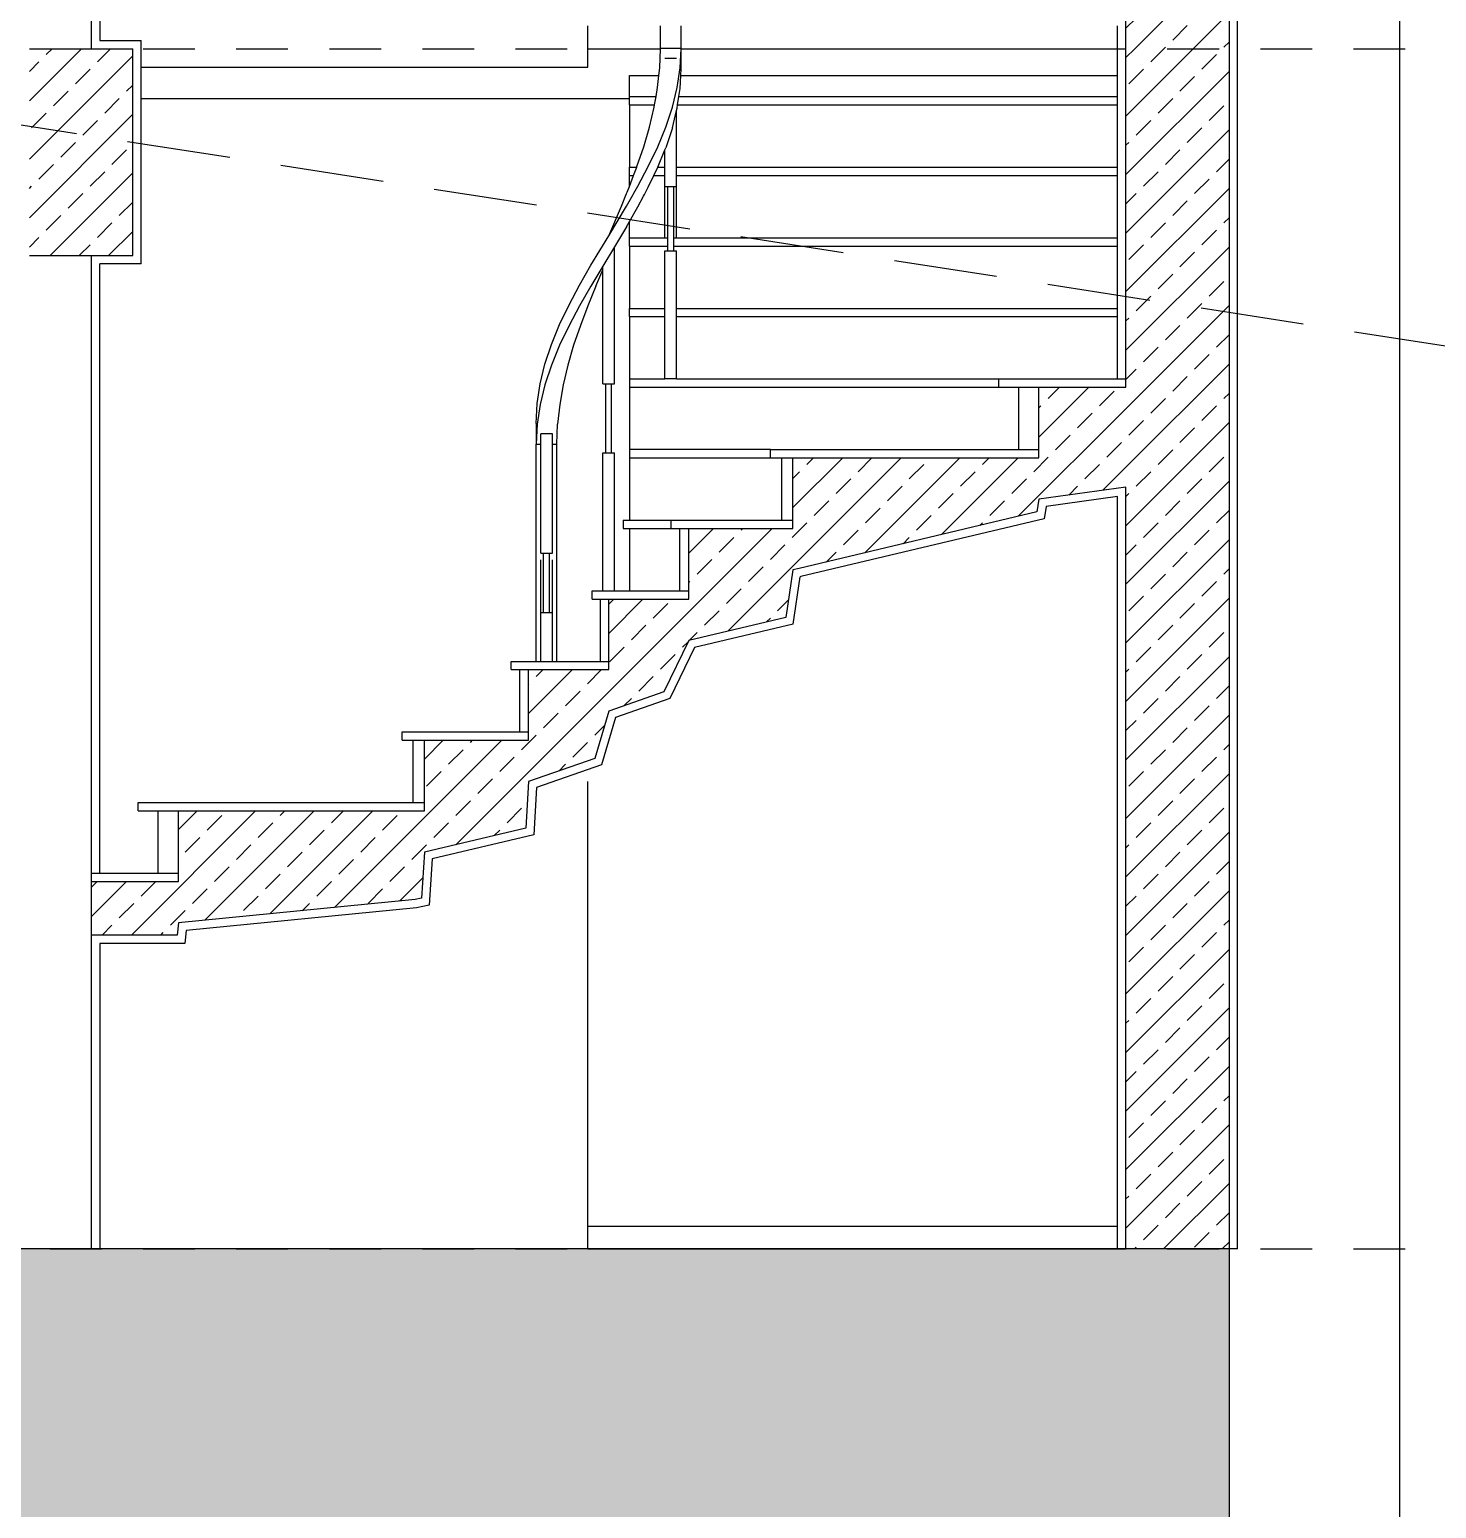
# Model space of a CAD drawing. Header units: metres. Extents: x -220 to 294, y -29 to 18.
# Drawn here: x -0.782 to 2.617, y -8.427 to -4.854 of the extents above; entities that cross this region are included whole.
import ezdxf

# ---------------------------------------------------------------- set-up
doc = ezdxf.new("R2010")
doc.units = ezdxf.units.M
doc.header["$MEASUREMENT"] = 0
doc.linetypes.add('DASHED2', pattern=[0.375, 0.25, -0.125])
doc.linetypes.add('DASHED4', pattern=[0.1875, 0.125, -0.0625])
for name, color, linetype in [('Cizgi', 7, 'Continuous'), ('Olculendirme', 7, 'Continuous'), ('Rota', 7, 'Continuous'), ('Tarama', 7, 'Continuous')]:
    doc.layers.add(name, color=color, linetype=linetype)

msp = doc.modelspace()

# ---------------------------------------------------------------- hatches: boundary and pattern name
at = {"layer": 'Tarama', "linetype": 'Continuous', "lineweight": -3}
h = msp.add_hatch(dxfattribs=at)
h.set_pattern_fill('ANSI33', color=58, scale=0.4, style=0)
h.paths.add_polyline_path([(2.117, -4.9), (1.867, -4.9), (1.867, -2), (2.117, -2)])
h = msp.add_hatch(dxfattribs=at)
h.set_pattern_fill('ANSI33', color=58, scale=0.4, style=0)
h.paths.add_polyline_path([(-0.533, -5.4), (-0.783, -5.4), (-0.783, -4.9), (-0.533, -4.9)])
h = msp.add_hatch(dxfattribs=at)
h.set_pattern_fill('ANSI33', color=58, scale=0.4, style=0)
h.paths.add_polyline_path([(2.117, -7.8), (1.867, -7.8), (1.867, -4.9), (2.117, -4.9)])
h = msp.add_hatch(dxfattribs=at)
h.set_pattern_fill('ANSI33', color=58, scale=0.4, style=0)
h.paths.add_polyline_path([(1.867, -5.959), (1.6568, -5.9885), (1.6519, -6.0191), (1.0772, -6.1559), (1.0623, -6.1591), (1.0452, -6.2739), (0.8105, -6.3297), (0.7507, -6.4536), (0.617, -6.5003), (0.5834, -6.6151), (0.4235, -6.6709), (0.417, -6.7832), (0.1717, -6.8415), (0.1643, -6.9527), (0.1492, -6.9559), (-0.4228, -7.0121), (-0.4255, -7.0416), (-0.633, -7.0416), (-0.633, -6.9121), (-0.4228, -6.9121), (-0.4228, -6.7415), (0.1717, -6.7415), (0.1717, -6.5709), (0.4235, -6.5709), (0.4235, -6.4003), (0.617, -6.4003), (0.617, -6.2297), (0.8105, -6.2297), (0.8105, -6.0591), (1.0623, -6.0591), (1.0623, -5.8885), (1.6568, -5.8885), (1.6568, -5.7179), (1.867, -5.7179)])
h = msp.add_hatch(dxfattribs=at)
h.set_pattern_fill('ANSI33', color=58, scale=0.4, style=0)
h.paths.add_polyline_path([(-5.683, -7.8), (-5.683, -8.5), (1.867, -8.5), (1.867, -10), (4.567, -10), (4.567, -8.5), (8.9658, -8.5), (8.9658, -8.2), (13.217, -8.2), (13.4194, -8.2), (13.4194, -7.8), (4.297, -7.8), (4.317, -9.3), (2.117, -9.3), (2.117, -7.8)])

# ---------------------------------------------------------------- linework, layer by layer
at = {"layer": 'Cizgi', "color": 7, "linetype": 'Continuous', "lineweight": -3}
for points in [[(2.117, -5.4608), (2.117, 3.8)], [(1.867, -5.4246), (1.867, -3.059)], [(-0.783, -4.9), (-0.633, -4.9)], [(-0.633, -4.9), (-0.533, -4.9)], [(-0.533, -5.0778), (-0.533, -4.9)], [(-0.533, -5.4), (-0.533, -5.0778)], [(-0.783, -5.4), (-0.633, -5.4)], [(-0.633, -5.4), (-0.533, -5.4)], [(1.867, -5.6979), (1.867, -5.4246)], [(2.117, -7.8), (2.117, -5.4608)], [(1.867, -5.7179), (1.867, -5.6979)], [(1.6568, -5.8685), (1.6568, -5.7179)], [(1.6568, -5.7179), (1.867, -5.7179)], [(1.0623, -6.0391), (1.0623, -5.8885)], [(1.0623, -5.8885), (1.6568, -5.8885)], [(1.6568, -5.8885), (1.6568, -5.8685)], [(1.867, -5.959), (1.6568, -5.9885)], [(1.867, -7.8), (1.867, -5.959)], [(1.6568, -5.9885), (1.6519, -6.0191)], [(1.6519, -6.0191), (1.0772, -6.1559)], [(0.8105, -6.2097), (0.8105, -6.0591)], [(0.8105, -6.0591), (1.0623, -6.0591)], [(1.0623, -6.0591), (1.0623, -6.0391)], [(1.0623, -6.1591), (1.0452, -6.2739)], [(1.0772, -6.1559), (1.0623, -6.1591)], [(0.8105, -6.2297), (0.8105, -6.2097)], [(0.617, -6.3803), (0.617, -6.2297)], [(0.617, -6.2297), (0.8105, -6.2297)], [(1.0452, -6.2739), (0.8105, -6.3297)], [(0.8105, -6.3297), (0.7507, -6.4536)], [(0.617, -6.4003), (0.617, -6.3803)], [(0.4235, -6.5509), (0.4235, -6.4003)], [(0.4235, -6.4003), (0.617, -6.4003)], [(0.7507, -6.4536), (0.617, -6.5003)], [(0.617, -6.5003), (0.5834, -6.6151)], [(0.1717, -6.7215), (0.1717, -6.5709)], [(0.1717, -6.5709), (0.4235, -6.5709)], [(0.4235, -6.5709), (0.4235, -6.5509)], [(0.5834, -6.6151), (0.4235, -6.6709)], [(0.4235, -6.6709), (0.417, -6.7832)], [(-0.4228, -6.8921), (-0.4228, -6.7415)], [(-0.4228, -6.7415), (0.1717, -6.7415)], [(0.1717, -6.7415), (0.1717, -6.7215)], [(0.417, -6.7832), (0.1717, -6.8415)], [(0.1717, -6.8415), (0.1643, -6.9527)], [(-0.4228, -6.9121), (-0.4228, -6.8921)], [(-0.633, -7.0416), (-0.633, -6.9121)], [(-0.633, -6.9121), (-0.4228, -6.9121)], [(0.1492, -6.9559), (-0.4228, -7.0121)], [(0.1643, -6.9527), (0.1492, -6.9559)], [(-0.4228, -7.0121), (-0.4255, -7.0416)], [(-0.4255, -7.0416), (-0.633, -7.0416)], [(2.117, -7.8), (1.867, -7.8)]]:
    msp.add_lwpolyline(points, dxfattribs=at)
at = {"layer": 'Cizgi', "color": 241, "linetype": 'Continuous', "lineweight": -3}
for points in [[(2.137, -4.9), (2.137, -2)], [(-0.613, -4.1616), (-0.613, -4.88)], [(1.847, -4.9), (1.847, -4.845)], [(-0.613, -4.88), (-0.513, -4.88)], [(-0.513, -4.945), (-0.513, -4.88)], [(1.847, -4.965), (1.847, -4.9)], [(2.137, -5.4637), (2.137, -4.9)], [(-0.513, -5.02), (-0.513, -4.945)], [(1.847, -5.0156), (1.847, -4.965)], [(-0.513, -5.0747), (-0.513, -5.02)], [(1.847, -5.0356), (1.847, -5.0156)], [(1.847, -5.1862), (1.847, -5.0356)], [(-0.513, -5.0806), (-0.513, -5.0747)], [(-0.513, -5.42), (-0.513, -5.0806)], [(1.847, -5.2062), (1.847, -5.1862)], [(1.847, -5.3568), (1.847, -5.2062)], [(1.847, -5.3768), (1.847, -5.3568)], [(1.847, -5.4203), (1.847, -5.3768)], [(-0.513, -5.42), (-0.613, -5.42)], [(-0.613, -6.8921), (-0.613, -5.42)], [(1.847, -5.4218), (1.847, -5.4203)], [(1.847, -5.5274), (1.847, -5.4218)], [(2.137, -7.8), (2.137, -5.4637)], [(1.847, -5.5474), (1.847, -5.5274)], [(1.847, -5.6979), (1.847, -5.5474)], [(1.847, -5.982), (1.6742, -6.0063)], [(1.847, -7.745), (1.847, -5.982)], [(1.6695, -6.0355), (1.0816, -6.1754)], [(1.6742, -6.0063), (1.6695, -6.0355)], [(1.063, -6.2903), (1.0801, -6.1757)], [(1.0816, -6.1754), (1.0801, -6.1757)], [(1.063, -6.2903), (0.8244, -6.347)], [(0.8244, -6.347), (0.7651, -6.4698)], [(0.7651, -6.4698), (0.6333, -6.5158)], [(0.6333, -6.5158), (0.5997, -6.6306)], [(0.5997, -6.6306), (0.4427, -6.6854)], [(0.4427, -6.6854), (0.4361, -6.7992)], [(0.4361, -6.7992), (0.1906, -6.8575)], [(0.1906, -6.8575), (0.1832, -6.969)], [(0.1523, -6.9757), (-0.4044, -7.0303)], [(0.1832, -6.969), (0.1523, -6.9757)], [(-0.4044, -7.0303), (-0.4073, -7.0616)], [(-0.4073, -7.0616), (-0.613, -7.0616)], [(-0.613, -7.0616), (-0.613, -7.8)], [(1.847, -7.8), (1.847, -7.745)], [(-0.613, -7.8), (-0.633, -7.8)], [(1.867, -7.8), (1.847, -7.8)], [(2.137, -7.8), (2.117, -7.8)]]:
    msp.add_lwpolyline(points, dxfattribs=at)
at = {"layer": 'Cizgi', "color": 166, "linetype": 'Continuous', "lineweight": -3}
for points in [[(-0.633, -4.9), (-0.633, -4.1416)], [(-0.633, -6.8921), (-0.633, -5.4)], [(-0.633, -6.9121), (-0.633, -6.8921)], [(-0.633, -7.8), (-0.633, -7.0416)], [(-0.633, -7.8), (-0.783, -7.8)]]:
    msp.add_lwpolyline(points, dxfattribs=at)
at = {"layer": 'Cizgi', "color": 98, "linetype": 'Continuous', "lineweight": -3}
for points in [[(0.567, -4.9), (0.567, -4.845)], [(0.742, -4.8983), (0.742, -4.845)], [(0.792, -4.8983), (0.792, -4.845)], [(0.567, -4.945), (0.567, -4.9)], [(0.567, -4.9), (0.7419, -4.9)], [(0.7403, -4.946), (0.7419, -4.9)], [(0.7419, -4.9), (0.742, -4.8983)], [(0.742, -4.8983), (0.792, -4.8983)], [(0.7811, -4.9233), (0.7529, -4.9233)], [(0.7896, -4.946), (0.792, -4.9)], [(0.792, -4.9), (0.792, -4.8983)], [(0.792, -4.9), (1.847, -4.9)], [(0.792, -4.9483), (0.792, -4.9)], [(-0.513, -4.945), (0.567, -4.945)], [(0.667, -4.965), (0.7383, -4.965)], [(0.667, -5.0156), (0.667, -4.965)], [(0.7352, -4.9937), (0.7383, -4.965)], [(0.7383, -4.965), (0.7403, -4.946)], [(0.7825, -4.9937), (0.7896, -4.946)], [(0.7896, -4.996), (0.7912, -4.965)], [(0.7912, -4.965), (0.792, -4.9483)], [(0.7912, -4.965), (1.847, -4.965)], [(0.7314, -5.0156), (0.7352, -4.9937)], [(0.7709, -5.0415), (0.7825, -4.9937)], [(0.7867, -5.0156), (0.7896, -4.996)], [(-0.513, -5.02), (0.667, -5.02)], [(0.667, -5.0156), (0.7314, -5.0156)], [(0.667, -5.02), (0.667, -5.0156)], [(0.667, -5.0356), (0.667, -5.02)], [(0.667, -5.0356), (0.667, -5.1862)], [(0.667, -5.0356), (0.728, -5.0356)], [(0.7269, -5.0415), (0.728, -5.0356)], [(0.728, -5.0356), (0.7314, -5.0156)], [(0.7825, -5.0437), (0.7837, -5.0356)], [(0.7837, -5.0356), (0.7867, -5.0156)], [(0.7837, -5.0356), (1.847, -5.0356)], [(0.7867, -5.0156), (1.847, -5.0156)], [(0.7156, -5.0892), (0.7269, -5.0415)], [(0.7551, -5.0892), (0.7709, -5.0415)], [(0.7709, -5.0915), (0.7811, -5.0494)], [(0.7811, -5.0494), (0.7825, -5.0437)], [(0.7811, -5.1862), (0.7811, -5.0494)], [(0.7017, -5.1369), (0.7156, -5.0892)], [(0.7355, -5.1369), (0.7551, -5.0892)], [(0.7709, -5.0915), (0.7551, -5.1392)], [(0.6854, -5.1847), (0.7017, -5.1369)], [(0.7127, -5.1847), (0.7355, -5.1369)], [(0.7359, -5.1862), (0.7529, -5.1447)], [(0.7529, -5.1447), (0.7551, -5.1392)], [(0.7529, -5.1862), (0.7529, -5.1447)], [(0.667, -5.2062), (0.667, -5.1862)], [(0.667, -5.1862), (0.6848, -5.1862)], [(0.667, -5.2329), (0.667, -5.2062)], [(0.667, -5.2062), (0.6772, -5.2062)], [(0.667, -5.2329), (0.6772, -5.2062)], [(0.6772, -5.2062), (0.6848, -5.1862)], [(0.6848, -5.1862), (0.6854, -5.1847)], [(0.6873, -5.2324), (0.7127, -5.1847)], [(0.7127, -5.2347), (0.7263, -5.2062)], [(0.7263, -5.2062), (0.7359, -5.1862)], [(0.7263, -5.2062), (0.7529, -5.2062)], [(0.7359, -5.1862), (0.7529, -5.1862)], [(0.7529, -5.2062), (0.7529, -5.1862)], [(0.7529, -5.2331), (0.7529, -5.2062)], [(0.7811, -5.1862), (1.847, -5.1862)], [(0.7811, -5.2062), (0.7811, -5.1862)], [(0.7811, -5.2062), (1.847, -5.2062)], [(0.7811, -5.2331), (0.7811, -5.2062)], [(0.6477, -5.2801), (0.6599, -5.2502)], [(0.6599, -5.2502), (0.6615, -5.2463)], [(0.6615, -5.2463), (0.667, -5.2329)], [(0.6758, -5.2525), (0.6779, -5.2487)], [(0.6779, -5.2487), (0.6873, -5.2324)], [(0.7013, -5.2562), (0.7033, -5.2525)], [(0.7033, -5.2525), (0.7127, -5.2347)], [(0.7529, -5.2331), (0.7599, -5.2331)], [(0.7529, -5.2597), (0.7529, -5.2331)], [(0.7599, -5.2608), (0.7599, -5.2331)], [(0.7599, -5.2331), (0.7741, -5.2331)], [(0.7741, -5.2628), (0.7741, -5.2331)], [(0.7741, -5.2331), (0.7811, -5.2331)], [(0.7811, -5.2639), (0.7811, -5.2331)], [(0.617, -5.3518), (0.6477, -5.2801)], [(0.617, -5.3518), (0.66, -5.2801)], [(0.66, -5.2801), (0.6758, -5.2525)], [(0.667, -5.3179), (0.6873, -5.2824)], [(0.6873, -5.2824), (0.7013, -5.2562)], [(0.7529, -5.2636), (0.7529, -5.2597)], [(0.7529, -5.3568), (0.7529, -5.2636)], [(0.7599, -5.2646), (0.7599, -5.2608)], [(0.7599, -5.3568), (0.7599, -5.2646)], [(0.7741, -5.2667), (0.7741, -5.2628)], [(0.7741, -5.3568), (0.7741, -5.2667)], [(0.7811, -5.2677), (0.7811, -5.2639)], [(0.7811, -5.3568), (0.7811, -5.2677)], [(0.66, -5.3301), (0.667, -5.3179)], [(0.667, -5.3568), (0.667, -5.3179)], [(0.574, -5.4234), (0.617, -5.3518)], [(0.66, -5.3301), (0.6311, -5.3784)], [(0.667, -5.3768), (0.667, -5.3568)], [(0.667, -5.3568), (0.7529, -5.3568)], [(0.7529, -5.3568), (0.7599, -5.3568)], [(0.7599, -5.3768), (0.7599, -5.3568)], [(0.7741, -5.3568), (0.7811, -5.3568)], [(0.7741, -5.3768), (0.7741, -5.3568)], [(0.7811, -5.3568), (1.3974, -5.3568)], [(1.3974, -5.3568), (1.4146, -5.3568)], [(1.4146, -5.3568), (1.847, -5.3568)], [(0.6311, -5.3784), (0.6026, -5.4256)], [(0.6311, -5.7099), (0.6311, -5.3784)], [(0.667, -5.3768), (0.667, -5.5274)], [(0.667, -5.3768), (0.7599, -5.3768)], [(0.7529, -5.3881), (0.7599, -5.3881)], [(0.7529, -5.5274), (0.7529, -5.3881)], [(0.7599, -5.3881), (0.7599, -5.3768)], [(0.7599, -5.3881), (0.7741, -5.3881)], [(0.7741, -5.3768), (1.5358, -5.3768)], [(0.7741, -5.3881), (0.7741, -5.3768)], [(0.7741, -5.3881), (0.7811, -5.3881)], [(0.7811, -5.5274), (0.7811, -5.3881)], [(1.5358, -5.3768), (1.5507, -5.3768)], [(1.5507, -5.3768), (1.847, -5.3768)], [(0.5467, -5.4711), (0.574, -5.4234)], [(0.6026, -5.4256), (0.574, -5.4734)], [(0.6029, -5.4346), (0.6026, -5.4256)], [(0.5863, -5.4734), (0.6029, -5.4346)], [(0.6029, -5.7099), (0.6029, -5.4346)], [(0.5213, -5.5188), (0.5467, -5.4711)], [(0.574, -5.4734), (0.5467, -5.5211)], [(0.5863, -5.4734), (0.5668, -5.5211)], [(0.4985, -5.5666), (0.5213, -5.5188)], [(0.5467, -5.5211), (0.5213, -5.5688)], [(0.5668, -5.5211), (0.5486, -5.5688)], [(0.667, -5.5474), (0.667, -5.5274)], [(0.667, -5.5274), (0.7529, -5.5274)], [(0.7529, -5.5474), (0.7529, -5.5274)], [(0.7811, -5.5274), (1.847, -5.5274)], [(0.7811, -5.5474), (0.7811, -5.5274)], [(0.4789, -5.6143), (0.4985, -5.5666)], [(0.5213, -5.5688), (0.4985, -5.6166)], [(0.5486, -5.5688), (0.5323, -5.6166)], [(0.667, -5.5474), (0.667, -5.6979)], [(0.667, -5.5474), (0.7529, -5.5474)], [(0.7529, -5.6979), (0.7529, -5.5474)], [(0.7811, -5.5474), (1.847, -5.5474)], [(0.7811, -5.6979), (0.7811, -5.5474)], [(0.4631, -5.662), (0.4789, -5.6143)], [(0.4985, -5.6166), (0.4789, -5.6643)], [(0.5323, -5.6166), (0.5184, -5.6643)], [(0.4515, -5.7098), (0.4631, -5.662)], [(0.4789, -5.6643), (0.4631, -5.712)], [(0.5184, -5.6643), (0.5071, -5.712)], [(0.4444, -5.7575), (0.4515, -5.7098)], [(0.4631, -5.712), (0.4515, -5.7598)], [(0.5071, -5.712), (0.4988, -5.7598)], [(0.6029, -5.7099), (0.6099, -5.7099)], [(0.6099, -5.8765), (0.6099, -5.7099)], [(0.6099, -5.7099), (0.6241, -5.7099)], [(0.6241, -5.8765), (0.6241, -5.7099)], [(0.6241, -5.7099), (0.6311, -5.7099)], [(0.667, -5.6979), (0.667, -5.7179)], [(0.667, -5.6979), (0.7529, -5.6979)], [(0.7811, -5.6979), (0.7529, -5.6979)], [(0.7811, -5.6979), (1.5595, -5.6979)], [(0.667, -5.7179), (0.667, -5.8685)], [(0.667, -5.7179), (1.5595, -5.7179)], [(0.442, -5.8052), (0.4444, -5.7575)], [(0.4515, -5.7598), (0.4444, -5.8075)], [(0.4988, -5.7598), (0.4937, -5.8075)], [(0.442, -5.8052), (0.442, -5.8552)], [(0.4444, -5.8075), (0.442, -5.8552)], [(0.492, -5.8552), (0.4937, -5.8075)], [(0.442, -6.3803), (0.442, -5.8552)], [(0.442, -5.8552), (0.4529, -5.8552)], [(0.4811, -5.8302), (0.4529, -5.8302)], [(0.4529, -5.8552), (0.4529, -5.8302)], [(0.4529, -6.1185), (0.4529, -5.8552)], [(0.4811, -5.8552), (0.4811, -5.8302)], [(0.4811, -6.1185), (0.4811, -5.8552)], [(0.4811, -5.8552), (0.492, -5.8552)], [(0.492, -6.3803), (0.492, -5.8552)], [(0.6029, -6.2097), (0.6029, -5.8765)], [(0.6029, -5.8765), (0.6099, -5.8765)], [(0.6099, -5.8765), (0.6241, -5.8765)], [(0.6241, -5.8765), (0.6311, -5.8765)], [(0.6311, -6.2097), (0.6311, -5.8765)], [(0.667, -5.8685), (0.667, -5.8885)], [(1.0082, -5.8685), (0.667, -5.8685)], [(0.667, -5.8885), (0.667, -6.0391)], [(0.667, -5.8885), (1.0082, -5.8885)], [(0.6519, -6.0391), (0.6519, -6.0591)], [(0.6519, -6.0391), (0.667, -6.0391)], [(0.6519, -6.0591), (0.667, -6.0591)], [(0.667, -6.0391), (0.7681, -6.0391)], [(0.667, -6.0591), (0.667, -6.2097)], [(0.667, -6.0591), (0.7681, -6.0591)], [(0.4529, -6.1185), (0.4599, -6.1185)], [(0.4529, -6.2626), (0.4529, -6.1352)], [(0.4599, -6.2626), (0.4599, -6.1185)], [(0.4599, -6.1185), (0.4741, -6.1185)], [(0.4741, -6.2626), (0.4741, -6.1185)], [(0.4741, -6.1185), (0.4811, -6.1185)], [(0.4811, -6.2626), (0.4811, -6.1352)], [(0.4529, -6.3803), (0.4529, -6.2626)], [(0.4529, -6.2626), (0.4599, -6.2626)], [(0.4599, -6.2626), (0.4741, -6.2626)], [(0.4741, -6.2626), (0.4811, -6.2626)], [(0.4811, -6.3803), (0.4811, -6.2626)], [(0.567, -7.745), (0.567, -6.6709)], [(0.567, -7.745), (1.847, -7.745)], [(0.567, -7.8), (0.567, -7.745)], [(0.567, -7.8), (1.847, -7.8)]]:
    msp.add_lwpolyline(points, dxfattribs=at)
at = {"layer": 'Cizgi', "color": 73, "linetype": 'DASHED4', "lineweight": -3}
for points in [[(-5.233, -4.9), (13.4543, -4.9)], [(-5.233, -7.8), (13.4694, -7.8)]]:
    msp.add_lwpolyline(points, dxfattribs=at)
at = {"layer": 'Cizgi', "color": 59, "linetype": 'Continuous', "lineweight": -3}
for points in [[(1.5595, -5.7179), (1.5595, -5.6979)], [(1.5595, -5.6979), (1.847, -5.6979)], [(1.847, -5.6979), (1.867, -5.6979)], [(1.5595, -5.7179), (1.6082, -5.7179)], [(1.6082, -5.8685), (1.6082, -5.7179)], [(1.6082, -5.7179), (1.6568, -5.7179)], [(1.0082, -5.8885), (1.0082, -5.8685)], [(1.0082, -5.8685), (1.6082, -5.8685)], [(1.0082, -5.8885), (1.0353, -5.8885)], [(1.0353, -6.0391), (1.0353, -5.8885)], [(1.0353, -5.8885), (1.0623, -5.8885)], [(1.6082, -5.8685), (1.6568, -5.8685)], [(0.7681, -6.0591), (0.7681, -6.0391)], [(0.7681, -6.0391), (1.0353, -6.0391)], [(0.7681, -6.0591), (0.7893, -6.0591)], [(0.7893, -6.2097), (0.7893, -6.0591)], [(0.7893, -6.0591), (0.8105, -6.0591)], [(1.0353, -6.0391), (1.0623, -6.0391)], [(0.577, -6.2297), (0.577, -6.2097)], [(0.577, -6.2097), (0.6029, -6.2097)], [(0.6029, -6.2097), (0.6311, -6.2097)], [(0.6311, -6.2097), (0.667, -6.2097)], [(0.667, -6.2097), (0.7893, -6.2097)], [(0.7893, -6.2097), (0.8105, -6.2097)], [(0.577, -6.2297), (0.597, -6.2297)], [(0.597, -6.3803), (0.597, -6.2297)], [(0.597, -6.2297), (0.617, -6.2297)], [(0.381, -6.4003), (0.381, -6.3803)], [(0.381, -6.3803), (0.442, -6.3803)], [(0.442, -6.3803), (0.4529, -6.3803)], [(0.4529, -6.3803), (0.4811, -6.3803)], [(0.4811, -6.3803), (0.492, -6.3803)], [(0.492, -6.3803), (0.597, -6.3803)], [(0.597, -6.3803), (0.617, -6.3803)], [(0.381, -6.4003), (0.4022, -6.4003)], [(0.4022, -6.5509), (0.4022, -6.4003)], [(0.4022, -6.4003), (0.4235, -6.4003)], [(0.1176, -6.5709), (0.1176, -6.5509)], [(0.1176, -6.5509), (0.4022, -6.5509)], [(0.1176, -6.5709), (0.1446, -6.5709)], [(0.1446, -6.7215), (0.1446, -6.5709)], [(0.1446, -6.5709), (0.1717, -6.5709)], [(0.4022, -6.5509), (0.4235, -6.5509)], [(-0.5201, -6.7415), (-0.5201, -6.7215)], [(-0.5201, -6.7215), (0.1446, -6.7215)], [(-0.5201, -6.7415), (-0.4715, -6.7415)], [(-0.4715, -6.8921), (-0.4715, -6.7415)], [(-0.4715, -6.7415), (-0.4228, -6.7415)], [(0.1446, -6.7215), (0.1717, -6.7215)], [(-0.633, -6.8921), (-0.613, -6.8921)], [(-0.613, -6.8921), (-0.4715, -6.8921)], [(-0.4715, -6.8921), (-0.4228, -6.8921)]]:
    msp.add_lwpolyline(points, dxfattribs=at)
at = {"layer": 'Olculendirme', "color": 47, "linetype": 'Continuous', "lineweight": -3}
msp.add_lwpolyline([(2.5292, -10.33), (2.5292, 14.33)], dxfattribs=at)
at = {"layer": 'Rota', "color": 95, "linetype": 'DASHED2', "lineweight": -3}
msp.add_lwpolyline([(8.9658, -6.6), (-5.183, -4.4057)], dxfattribs=at)
at = {"layer": 'Rota', "color": 7, "linetype": 'Continuous', "lineweight": -3}
for points in [[(2.117, -7.8), (-5.183, -7.8)], [(2.117, -9.3), (2.117, -7.8)]]:
    msp.add_lwpolyline(points, dxfattribs=at)

doc.saveas('drawing.dxf')
